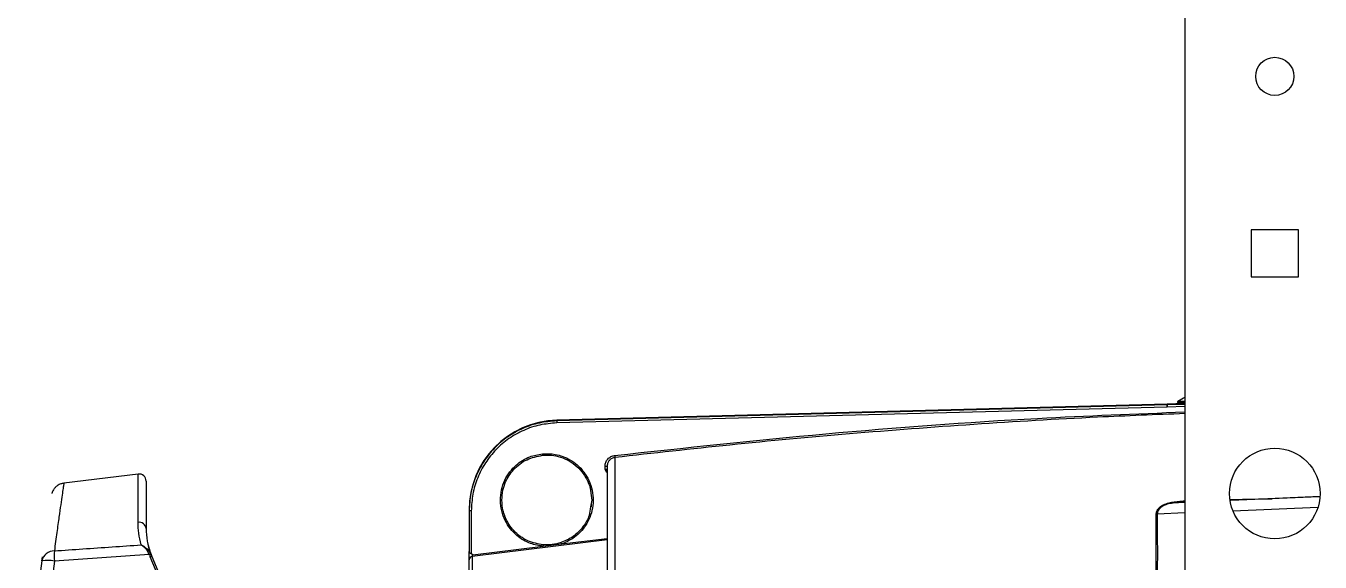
# Model space of a CAD drawing. Extents: x 6 to 134, y 3 to 97.
# Drawn here: x 6.02 to 15.01, y 43.83 to 47.56 of the extents above; entities that cross this region are included whole.
import ezdxf

# ---------------------------------------------------------------- set-up
doc = ezdxf.new("R2010")
doc.units = 0
doc.header["$MEASUREMENT"] = 0
doc.layers.add('OBJECT', color=7, linetype='CONTINUOUS')

msp = doc.modelspace()

# ---------------------------------------------------------------- linework, layer by layer
at = {"layer": 'OBJECT'}
for p, q in [((14.0722, 49.737), (14.0722, 40.7644)), ((14.5332, 46.141), (14.5332, 45.813)), ((14.8612, 46.141), (14.5332, 46.141)), ((14.8612, 45.813), (14.8612, 46.141)), ((14.5332, 45.813), (14.8612, 45.813)), ((13.9485, 44.9276), (9.7058, 44.8165)), ((13.9485, 44.9232), (9.7058, 44.8123)), ((13.9489, 44.9086), (9.7062, 44.7977)), ((13.9485, 44.9276), (13.9485, 44.9232)), ((14.0722, 44.9265), (13.9485, 44.9232)), ((13.9491, 44.9086), (13.9489, 44.9086)), ((14.0722, 44.9119), (13.9491, 44.9086)), ((14.0722, 44.948), (14.0233, 44.948)), ((14.0722, 44.9387), (14.026, 44.9387)), ((9.7058, 44.8165), (9.7058, 44.8123)), ((9.6062, 44.5833), (9.6072, 44.5731)), ((10.1102, 44.5572), (10.1102, 42.5755)), ((6.7961, 44.4426), (6.2807, 44.3793)), ((6.7961, 44.107), (6.7961, 44.4426)), ((10.0422, 44.4745), (10.0422, 44.4969)), ((6.8522, 44.393), (6.8522, 44.0631)), ((9.9497, 44.262), (9.9413, 44.2147)), ((9.9433, 44.3103), (9.9497, 44.262)), ((15.0115, 44.2855), (14.3859, 44.2589)), ((15.0053, 44.285), (14.3913, 44.2589)), ((9.0972, 44.1857), (9.0972, 43.9046)), ((9.1122, 44.186), (9.1122, 43.8872)), ((9.9453, 44.2372), (9.946, 44.2139)), ((13.8807, 44.1664), (14.0722, 44.1742)), ((14.0722, 44.2454), (14.0353, 44.2438)), ((14.4056, 44.1877), (14.9972, 44.2117)), ((13.8807, 44.1664), (13.8736, 44.1659)), ((9.7396, 43.9565), (10.0572, 43.9956)), ((10.0572, 43.9858), (9.1191, 43.8702)), ((9.1221, 43.8803), (9.6121, 43.9407)), ((9.6121, 43.9407), (9.7396, 43.9565)), ((6.1275, 43.8382), (6.1313, 43.8665)), ((6.8737, 43.8842), (6.2145, 43.8374)), ((6.8755, 43.8798), (6.8737, 43.8842)), ((7.3278, 42.8013), (6.8807, 43.867)), ((6.884, 43.8872), (6.8861, 43.8822)), ((6.8911, 43.8697), (7.3383, 42.8039)), ((9.1221, 43.8803), (9.1122, 43.8872)), ((9.1191, 43.8702), (9.1191, 42.5577))]:
    msp.add_line(p, q, dxfattribs=at)
at = {"layer": 'OBJECT', "flags": 128}
msp.add_lwpolyline([(14.0722, 44.9736), (14.0636, 44.9698), (14.0233, 44.948)], dxfattribs=at)
at = {"layer": 'OBJECT'}
for centre, radius in [((14.6972, 47.207), 0.1325), ((14.6972, 44.307), 0.315)]:
    msp.add_circle(centre, radius, dxfattribs=at)
for centre, radius, start, end in [((15.9972, -5.691), 50.66, 92.17767, 92.31765), ((16.723, 45.0241), 2.7763, 182.084, 182.38503), ((14.026, 44.9437), 0.005, 122.56814, 270), ((9.7222, 44.1917), 0.625, 91.5, 180), ((11.912, 44.8587), 2.2066, 181.20427, 181.58304), ((17.7992, 45.4704), 7.7431, 186.66576, 186.77359), ((6.8022, 44.393), 0.05, 0, 97), ((10.046, 44.6399), 0.1431, 268.50582, 274.50074), ((9.1084, 44.043), 0.1431, 88.50582, 94.50074), ((6.8042, 44.0595), 0.0481, 4.2989, 99.66398), ((6.2135, 43.8204), 0.0879, 89.37838, 168.13406), ((6.716, 43.8729), 0.5028, 175.9608, 184.0392), ((10.1404, 43.9019), 0.5298, 174.74192, 175.79543), ((9.3525, 43.8293), 0.4075, 18.18737, 19.55739), ((23.3542, 41.5575), 17.377, 172.45733, 176.14994), ((23.342, 41.5696), 17.277, 172.45733, 176.14994), ((6.1687, 43.6384), 0.2042, 77.03091, 101.6112), ((6.8843, 43.8671), 0.02, 90.89265, 121.84912), ((6.8848, 43.8635), 0.0187, 86.09724, 119.641), ((7.351, 44.0643), 0.51, 201.21022, 202.76), ((6.8903, 43.8513), 0.0185, 87.3285, 121.25068), ((7.3522, 44.0631), 0.5, 201.21022, 202.76), ((9.1221, 43.8454), 0.0249, 96.86518, 179.90111)]:
    msp.add_arc(centre, radius, start, end, dxfattribs=at)
for points, knots in [([(13.9489, 44.9086), (13.9488, 44.9099), (13.9488, 44.9123), (13.9487, 44.9158), (13.9486, 44.9192), (13.9485, 44.9223), (13.9485, 44.9229), (13.9485, 44.9232)], [0, 0, 0, 0, 0.1795393, 0.3229796, 0.5007949, 0.759303, 1, 1, 1, 1]), ([(9.7058, 44.8123), (9.6654, 44.809), (9.5847, 44.8023), (9.4692, 44.7629), (9.3634, 44.7039), (9.2712, 44.6253), (9.1955, 44.5306), (9.1401, 44.4238), (9.1041, 44.3074), (9.0995, 44.2268), (9.0972, 44.1857)], [0, 0, 0, 0, 0.1255356, 0.2507526, 0.3756752, 0.5003239, 0.624651, 0.7500697, 0.8722621, 1, 1, 1, 1]), ([(10.1085, 44.5716), (10.5974, 44.6245), (11.5754, 44.7302), (12.8976, 44.8287), (13.7307, 44.861), (14.0722, 44.8743)], [0, 0, 0, 0, 0.371027, 0.742135, 1, 1, 1, 1]), ([(14.0722, 44.8629), (13.8695, 44.855), (13.3799, 44.836), (12.6027, 44.7892), (11.751, 44.7248), (10.9195, 44.6483), (10.3766, 44.5872), (10.1102, 44.5572)], [0, 0, 0, 0, 0.153085, 0.369792, 0.587638, 0.797707, 1, 1, 1, 1]), ([(9.7062, 44.7977), (9.6667, 44.7945), (9.588, 44.788), (9.4752, 44.7495), (9.372, 44.6919), (9.2818, 44.615), (9.2079, 44.5225), (9.1536, 44.4174), (9.1187, 44.3039), (9.1143, 44.2253), (9.1122, 44.186)], [0, 0, 0, 0, 0.125719, 0.250525, 0.375694, 0.500217, 0.625479, 0.750016, 0.875168, 1, 1, 1, 1]), ([(9.6121, 43.9407), (9.5823, 43.9455), (9.5159, 43.9562), (9.4385, 44.0033), (9.3819, 44.0614), (9.3453, 44.1191), (9.3209, 44.1864), (9.3119, 44.2593), (9.3196, 44.3323), (9.3428, 44.4001), (9.3783, 44.4584), (9.4338, 44.5175), (9.5104, 44.5661), (9.5766, 44.5779), (9.6062, 44.5833)], [0, 0, 0, 0, 0.094074, 0.210093, 0.27667, 0.34806, 0.423062, 0.50001, 0.576957, 0.651956, 0.723342, 0.789916, 0.905928, 1, 1, 1, 1]), ([(9.3247, 44.262), (9.3261, 44.2848), (9.3289, 44.3279), (9.3536, 44.4012), (9.4048, 44.4801), (9.4947, 44.5501), (9.5703, 44.5655), (9.6072, 44.5731)], [0, 0, 0, 0, 0.148554, 0.281659, 0.500747, 0.756295, 1, 1, 1, 1]), ([(9.6062, 44.5833), (9.6361, 44.5837), (9.7027, 44.5847), (9.7862, 44.5525), (9.8511, 44.5065), (9.8967, 44.4577), (9.9326, 44.3978), (9.9552, 44.33), (9.9622, 44.2588), (9.9538, 44.1895), (9.932, 44.1263), (9.8914, 44.0579), (9.8283, 43.9944), (9.7671, 43.9682), (9.7396, 43.9565)], [0, 0, 0, 0, 0.095179, 0.211683, 0.27816, 0.349213, 0.423683, 0.499987, 0.576292, 0.650765, 0.721823, 0.788306, 0.904818, 1, 1, 1, 1]), ([(9.6072, 44.5731), (9.6279, 44.5738), (9.67, 44.5755), (9.7332, 44.5616), (9.794, 44.5351), (9.8478, 44.496), (9.8852, 44.4544), (9.9064, 44.4215), (9.9162, 44.403), (9.9208, 44.3932), (9.9231, 44.3882), (9.9242, 44.3856), (9.9247, 44.3843), (9.925, 44.3837), (9.9251, 44.3834), (9.9252, 44.3832), (9.9252, 44.3831), (9.9253, 44.3831), (9.9253, 44.3831), (9.9253, 44.3831), (9.9253, 44.3831), (9.9253, 44.3831), (9.9253, 44.3831), (9.9253, 44.3831), (9.9307, 44.3701), (9.9401, 44.3465), (9.9423, 44.3213), (9.9433, 44.3103)], [0, 0, 0, 0, 0.1314573, 0.2671932, 0.4072098, 0.551509, 0.6864944, 0.7609674, 0.7999435, 0.819865, 0.8299339, 0.8349953, 0.8375328, 0.8388032, 0.8394389, 0.8397568, 0.8399158, 0.8399953, 0.840035, 0.8400549, 0.8400648, 0.8400698, 0.8400723, 0.8400735, 0.8400748, 0.9293979, 1, 1, 1, 1]), ([(10.0422, 44.4969), (10.0432, 44.506), (10.0451, 44.5242), (10.06, 44.5479), (10.0817, 44.5656), (10.0996, 44.5696), (10.1085, 44.5716)], [0, 0, 0, 0, 0.250273, 0.500131, 0.750037, 1, 1, 1, 1]), ([(10.1102, 44.5572), (10.1033, 44.5556), (10.0889, 44.5524), (10.0721, 44.5388), (10.0626, 44.5237), (10.058, 44.5098), (10.0575, 44.5016), (10.0572, 44.4972)], [0, 0, 0, 0, 0.243058, 0.499191, 0.717444, 0.850776, 1, 1, 1, 1]), ([(10.0572, 44.4717), (10.0571, 44.4719), (10.0569, 44.4723), (10.0555, 44.4729), (10.0533, 44.4734), (10.0505, 44.4739), (10.0471, 44.4743), (10.0441, 44.4744), (10.0422, 44.4745)], [0, 0, 0, 0, 0.162327, 0.299897, 0.500017, 0.632316, 0.759867, 1, 1, 1, 1]), ([(10.0422, 44.4745), (10.0444, 44.4735), (10.0506, 44.4707), (10.0549, 44.4667), (10.0576, 44.4642)], [0, 0, 0, 0, 0.359082, 1, 1, 1, 1]), ([(10.0572, 44.4521), (10.0556, 44.4532), (10.048, 44.4584), (10.0448, 44.4674), (10.0422, 44.4745)], [0, 0, 0, 0, 0.2102932, 1, 1, 1, 1]), ([(10.0572, 44.4972), (10.0572, 44.4886), (10.0572, 44.4713), (10.0572, 44.4131), (10.0572, 44.3301), (10.0572, 44.2199), (10.0572, 44.0834), (10.0572, 43.9223), (10.0572, 43.7385), (10.0572, 43.5346), (10.0572, 43.3144), (10.0572, 43.0811), (10.0572, 42.839), (10.0572, 42.6699), (10.0572, 42.5861)], [0, 0, 0, 0, 0.080321, 0.16194, 0.244772, 0.329378, 0.414487, 0.5, 0.585518, 0.670628, 0.755228, 0.838065, 0.919682, 1, 1, 1, 1]), ([(6.2809, 44.3783), (6.2734, 44.3773), (6.2574, 44.3751), (6.2365, 44.3635), (6.2197, 44.3491), (6.2085, 44.3344), (6.2018, 44.3216), (6.1985, 44.3129), (6.1973, 44.3091), (6.197, 44.3081), (6.197, 44.3079)], [0, 0, 0, 0, 0.18507, 0.394838, 0.575055, 0.727729, 0.851158, 0.932572, 0.987484, 1, 1, 1, 1]), ([(6.2808, 44.3789), (6.2806, 44.3773), (6.2801, 44.3741), (6.2756, 44.3449), (6.2686, 44.2984), (6.2588, 44.2322), (6.2463, 44.1455), (6.2316, 44.0395), (6.2202, 43.9521), (6.2145, 43.9083)], [0, 0, 0, 0, 0.138278, 0.276579, 0.415839, 0.558106, 0.701403, 0.850123, 1, 1, 1, 1]), ([(9.6129, 43.9504), (9.5759, 43.9572), (9.4991, 43.9714), (9.4195, 44.0319), (9.3771, 44.0868), (9.36, 44.1171), (9.352, 44.1339), (9.3483, 44.1428), (9.3465, 44.1473), (9.3456, 44.1497), (9.3451, 44.1508), (9.3449, 44.1514), (9.3448, 44.1517), (9.3447, 44.1518), (9.3447, 44.1519), (9.3447, 44.1519), (9.3447, 44.152), (9.3447, 44.152), (9.3447, 44.152), (9.3447, 44.152), (9.3447, 44.152), (9.3447, 44.152), (9.3432, 44.156), (9.3392, 44.1674), (9.3285, 44.2033), (9.3264, 44.2365), (9.3247, 44.262)], [0, 0, 0, 0, 0.239951, 0.498794, 0.620061, 0.687157, 0.722318, 0.7403, 0.749392, 0.753963, 0.756254, 0.757402, 0.757976, 0.758263, 0.758406, 0.758478, 0.758514, 0.758532, 0.758541, 0.758546, 0.758548, 0.758549, 0.75855, 0.786549, 0.836184, 1, 1, 1, 1]), ([(14.3898, 44.2652), (14.4637, 44.267), (14.5602, 44.2693), (14.6567, 44.271), (14.6793, 44.2714)], [0, 0, 0, 0, 0.7655799, 1, 1, 1, 1]), ([(9.9413, 44.2147), (9.9389, 44.1944), (9.9332, 44.1457), (9.8907, 44.0733), (9.8254, 44.0043), (9.7655, 43.9783), (9.7365, 43.9657)], [0, 0, 0, 0, 0.178366, 0.429408, 0.723571, 1, 1, 1, 1]), ([(13.8736, 44.1659), (13.875, 44.174), (13.8777, 44.1903), (13.8963, 44.2124), (13.9239, 44.2306), (13.9709, 44.2471), (14.0208, 44.2539), (14.0568, 44.2554), (14.0664, 44.2558)], [0, 0, 0, 0, 0.148538, 0.297331, 0.44268, 0.594707, 0.891269, 1, 1, 1, 1]), ([(14.0677, 44.2454), (14.0672, 44.2454), (14.05, 44.2447), (14.0165, 44.2431), (13.9701, 44.2388), (13.9372, 44.2294), (13.9171, 44.2194), (13.9048, 44.2108), (13.8943, 44.2006), (13.8863, 44.1893), (13.8814, 44.1775), (13.8809, 44.1698), (13.8807, 44.1664)], [0, 0, 0, 0, 0.006458, 0.207905, 0.402317, 0.551724, 0.61962, 0.701525, 0.767547, 0.850844, 0.935398, 1, 1, 1, 1]), ([(6.8181, 43.9504), (6.8114, 43.9777), (6.7982, 44.0326), (6.7968, 44.0821), (6.7961, 44.107)], [0, 0, 0, 0, 0.497922, 1, 1, 1, 1]), ([(6.8522, 44.1119), (6.8522, 44.0998), (6.8522, 44.0823), (6.8522, 44.0676), (6.8522, 44.0631)], [0, 0, 0, 0, 0.695284, 1, 1, 1, 1]), ([(13.8736, 43.5868), (13.8736, 43.6923), (13.8735, 43.9033), (13.8736, 44.0783), (13.8736, 44.1659)], [0, 0, 0, 0, 0.500003, 1, 1, 1, 1]), ([(13.8807, 44.1664), (13.8807, 44.0789), (13.8808, 43.9039), (13.8807, 43.6928), (13.8807, 43.5872)], [0, 0, 0, 0, 0.4997785, 1, 1, 1, 1]), ([(6.8522, 44.0631), (6.8531, 44.0351), (6.855, 43.9787), (6.8757, 43.9145), (6.8861, 43.8822)], [0, 0, 0, 0, 0.497068, 1, 1, 1, 1]), ([(6.2145, 43.9083), (6.2806, 43.9129), (6.4817, 43.927), (6.6829, 43.941), (6.8181, 43.9504)], [0, 0, 0, 0, 0.328344, 1, 1, 1, 1]), ([(6.8737, 43.8842), (6.8692, 43.8927), (6.8581, 43.9143), (6.8381, 43.9347), (6.8241, 43.9461), (6.8189, 43.9498), (6.8181, 43.9503), (6.8181, 43.9504)], [0, 0, 0, 0, 0.2912753, 0.7317766, 0.9610229, 0.9959916, 1, 1, 1, 1]), ([(6.8181, 43.9504), (6.8181, 43.9503), (6.819, 43.9499), (6.8217, 43.9486), (6.8307, 43.9438), (6.8479, 43.9322), (6.8693, 43.9128), (6.8798, 43.8945), (6.884, 43.8872)], [0, 0, 0, 0, 0.003811, 0.036464, 0.111775, 0.383706, 0.753032, 1, 1, 1, 1]), ([(6.8845, 43.8864), (6.8836, 43.8886), (6.8747, 43.9124), (6.8699, 43.9352), (6.8656, 43.9559)], [0, 0, 0, 0, 0.093105, 1, 1, 1, 1]), ([(9.1122, 43.8872), (9.1101, 43.8886), (9.1061, 43.8914), (9.1014, 43.8953), (9.098, 43.8998), (9.0975, 43.9028), (9.0972, 43.9046)], [0, 0, 0, 0, 0.249592, 0.499422, 0.704784, 1, 1, 1, 1]), ([(9.0972, 43.8455), (9.0972, 43.846), (9.0972, 43.8471), (9.0972, 43.8521), (9.0972, 43.8591), (9.0972, 43.8678), (9.0972, 43.8775), (9.0972, 43.8873), (9.0972, 43.8968), (9.0972, 43.902), (9.0972, 43.9046)], [0, 0, 0, 0, 0.124952, 0.249942, 0.374541, 0.499762, 0.62495, 0.749939, 0.874867, 1, 1, 1, 1]), ([(9.7365, 43.9657), (9.7162, 43.9601), (9.6859, 43.9518), (9.648, 43.9494), (9.6271, 43.9495), (9.6167, 43.9502), (9.6129, 43.9504)], [0, 0, 0, 0, 0.500944, 0.749948, 0.907605, 1, 1, 1, 1]), ([(9.0972, 42.603), (9.0972, 42.6692), (9.0972, 42.8227), (9.0972, 43.042), (9.0972, 43.2594), (9.0972, 43.4486), (9.0972, 43.6052), (9.0972, 43.7246), (9.0972, 43.8086), (9.0972, 43.8333), (9.0972, 43.8455)], [0, 0, 0, 0, 0.097017, 0.224882, 0.354957, 0.486165, 0.617373, 0.747447, 0.875312, 1, 1, 1, 1]), ([(9.1191, 43.8702), (9.1192, 43.8704), (9.1194, 43.8709), (9.1201, 43.8733), (9.121, 43.8766), (9.1218, 43.879), (9.1221, 43.8803)], [0, 0, 0, 0, 0.2412671, 0.4872097, 0.7411522, 1, 1, 1, 1])]:
    msp.add_open_spline(points, degree=3, knots=knots, dxfattribs=at)

doc.saveas('drawing.dxf')
